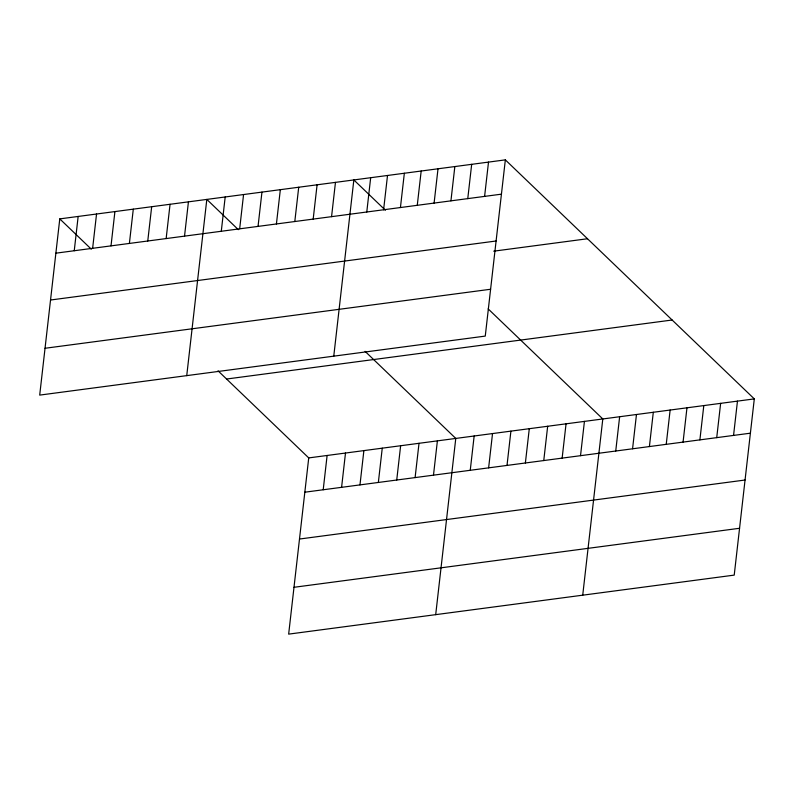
<?xml version="1.0" encoding="UTF-8"?>
<svg xmlns="http://www.w3.org/2000/svg" width="794" height="794" viewBox="0 0 794 794"><rect width="100%" height="100%" fill="white"/><g stroke="black" fill="none" stroke-linecap="round" stroke-linejoin="round"><path stroke-width="1.19" d="M59.778 218.886L39.7 395.104L485.263 336.09L505.341 159.872L59.778 218.886L91.31 249.167M74.249 250.745L78.159 216.454M92.63 248.314L96.54 214.023M111.011 245.882L114.912 211.581M129.392 243.44L133.293 209.15M147.763 241.009L151.674 206.718M166.145 238.577L170.055 204.286M184.526 236.136L188.436 201.845M186.739 375.631L206.817 199.413L238.349 229.684M221.288 231.272L225.188 196.981M239.669 228.841L243.569 194.54M258.04 226.399L261.951 192.108M276.421 223.968L280.332 189.677M294.802 221.536L298.713 187.245M313.183 219.104L317.094 184.803M331.564 216.663L335.465 182.372M218.032 370.818L308.737 457.91L288.659 634.128L734.222 575.114L754.3 398.896L505.341 159.872M333.768 356.159L353.846 179.94L385.388 210.212M323.208 489.759L327.118 455.468M366.778 211.998L370.679 177.707M341.589 487.327L345.499 453.037M383.601 209.775L387.512 175.484M359.97 484.896L363.88 450.605M400.434 207.542L404.344 173.251M378.351 482.464L382.251 448.163M417.267 205.318L421.177 171.018M396.732 480.023L400.633 445.732M434.1 203.085L438.01 168.794M415.103 477.591L419.014 443.3M450.932 200.852L454.843 166.561M433.484 475.159L437.395 440.868M467.765 198.629L471.676 164.328M435.698 614.655L455.776 438.427L365.071 351.345M484.598 196.396L488.509 162.105M470.247 470.286L474.157 435.995M488.628 467.855L492.528 433.564M507.009 465.423L510.909 431.132M525.38 462.981L529.29 428.691M543.761 460.55L547.671 426.259M562.142 458.118L566.053 423.827M580.523 455.687L584.434 421.386M582.727 595.172L602.805 418.954L488.161 308.886M615.737 451.022L619.638 416.731M632.57 448.789L636.47 414.498M649.403 446.565L653.303 412.265M666.235 444.332L670.136 410.041M683.068 442.099L686.969 407.808M699.891 439.876L703.802 405.575M716.724 437.643L720.634 403.352M733.557 435.41L737.467 401.119M55.868 253.177L501.431 194.163M50.538 300.013L496.101 240.999M493.719 251.172L587.5 238.746M45.04 348.268L490.603 289.254M226.578 379.026L672.141 320.012M308.737 457.91L754.3 398.896M304.827 492.201L750.39 433.187M299.497 539.037L745.06 480.023M293.998 587.292L739.561 528.278"/></g></svg>
